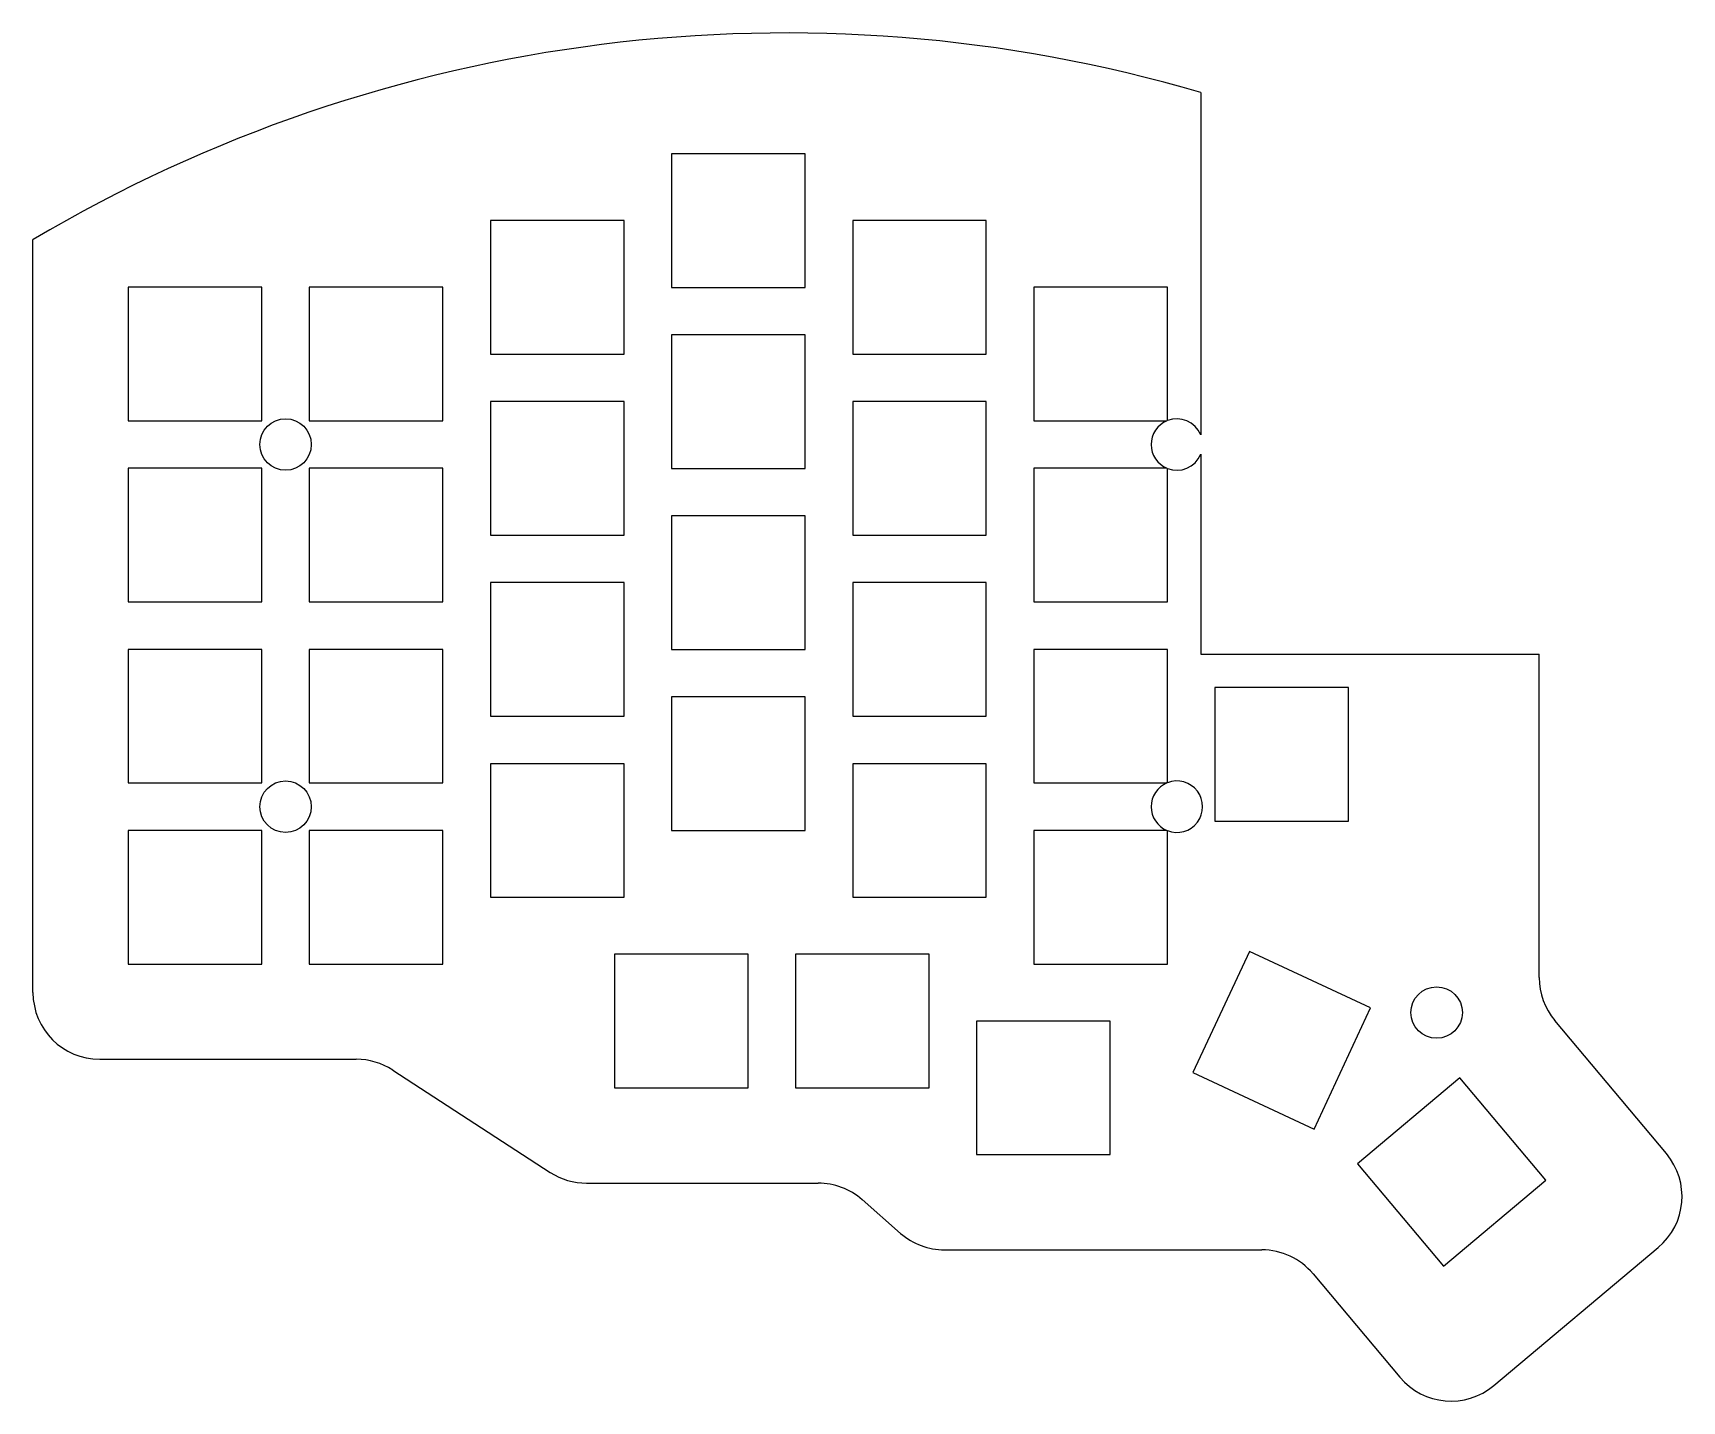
# Model space of a CAD drawing. Header units: millimetres. Extents: x -17 to 156, y -53 to 91.
import ezdxf

# ---------------------------------------------------------------- set-up
doc = ezdxf.new("R2010")
doc.units = ezdxf.units.MM

msp = doc.modelspace()

# ---------------------------------------------------------------- linework, layer by layer
for p, q in [((105.5, 84.44), (105.5, 48.52)), ((64.01, 78.01), (49.99, 78.01)), ((49.99, 78.01), (49.99, 63.99)), ((64.01, 63.99), (64.01, 78.01)), ((45.01, 71.01), (30.99, 71.01)), ((30.99, 71.01), (30.99, 56.99)), ((45.01, 56.99), (45.01, 71.01)), ((83.01, 71.01), (68.99, 71.01)), ((68.99, 71.01), (68.99, 56.99)), ((83.01, 56.99), (83.01, 71.01)), ((-16.97, 69), (-17, 69)), ((-17, -10), (-17, 69)), ((7.01, 64.01), (-7.01, 64.01)), ((-7.01, 64.01), (-7.01, 49.99)), ((7.01, 49.99), (7.01, 64.01)), ((26.01, 64.01), (11.99, 64.01)), ((11.99, 64.01), (11.99, 49.99)), ((26.01, 49.99), (26.01, 64.01)), ((102.01, 64.01), (87.99, 64.01)), ((87.99, 64.01), (87.99, 49.99)), ((102.01, 50.01), (102.01, 64.01)), ((49.99, 63.99), (64.01, 63.99)), ((64.01, 59.01), (49.99, 59.01)), ((49.99, 59.01), (49.99, 44.99)), ((64.01, 44.99), (64.01, 59.01)), ((30.99, 56.99), (45.01, 56.99)), ((68.99, 56.99), (83.01, 56.99)), ((45.01, 52.01), (30.99, 52.01)), ((30.99, 52.01), (30.99, 37.99)), ((45.01, 37.99), (45.01, 52.01)), ((83.01, 52.01), (68.99, 52.01)), ((68.99, 52.01), (68.99, 37.99)), ((83.01, 37.99), (83.01, 52.01)), ((-7.01, 49.99), (7.01, 49.99)), ((11.99, 49.99), (26.01, 49.99)), ((87.99, 49.99), (101.96, 49.99)), ((7.01, 45.01), (-7.01, 45.01)), ((-7.01, 45.01), (-7.01, 30.99)), ((7.01, 30.99), (7.01, 45.01)), ((26.01, 45.01), (11.99, 45.01)), ((11.99, 45.01), (11.99, 30.99)), ((26.01, 30.99), (26.01, 45.01)), ((49.99, 44.99), (64.01, 44.99)), ((101.96, 45.01), (87.99, 45.01)), ((87.99, 45.01), (87.99, 30.99)), ((102.01, 30.99), (102.01, 44.99)), ((105.5, 46.48), (105.5, 25.5)), ((64.01, 40.01), (49.99, 40.01)), ((49.99, 40.01), (49.99, 25.99)), ((64.01, 25.99), (64.01, 40.01)), ((30.99, 37.99), (45.01, 37.99)), ((68.99, 37.99), (83.01, 37.99)), ((45.01, 33.01), (30.99, 33.01)), ((30.99, 33.01), (30.99, 18.99)), ((45.01, 18.99), (45.01, 33.01)), ((83.01, 33.01), (68.99, 33.01)), ((68.99, 33.01), (68.99, 18.99)), ((83.01, 18.99), (83.01, 33.01)), ((-7.01, 30.99), (7.01, 30.99)), ((11.99, 30.99), (26.01, 30.99)), ((87.99, 30.99), (102.01, 30.99)), ((7.01, 26.01), (-7.01, 26.01)), ((-7.01, 26.01), (-7.01, 11.99)), ((7.01, 11.99), (7.01, 26.01)), ((26.01, 26.01), (11.99, 26.01)), ((11.99, 26.01), (11.99, 11.99)), ((26.01, 11.99), (26.01, 26.01)), ((49.99, 25.99), (64.01, 25.99)), ((102.01, 26.01), (87.99, 26.01)), ((87.99, 26.01), (87.99, 11.99)), ((102.01, 12.01), (102.01, 26.01)), ((105.5, 25.5), (141, 25.5)), ((141, -8.43), (141, 25.5)), ((64.01, 21.01), (49.99, 21.01)), ((49.99, 21.01), (49.99, 6.99)), ((64.01, 6.99), (64.01, 21.01)), ((121.01, 22.01), (106.99, 22.01)), ((106.99, 22.01), (106.99, 7.99)), ((121.01, 7.99), (121.01, 22.01)), ((30.99, 18.99), (45.01, 18.99)), ((68.99, 18.99), (83.01, 18.99)), ((45.01, 14.01), (30.99, 14.01)), ((30.99, 14.01), (30.99, -0.01)), ((45.01, -0.01), (45.01, 14.01)), ((83.01, 14.01), (68.99, 14.01)), ((68.99, 14.01), (68.99, -0.01)), ((83.01, -0.01), (83.01, 14.01)), ((-7.01, 11.99), (7.01, 11.99)), ((11.99, 11.99), (26.01, 11.99)), ((87.99, 11.99), (101.96, 11.99)), ((7.01, 7.01), (-7.01, 7.01)), ((-7.01, 7.01), (-7.01, -7.01)), ((7.01, -7.01), (7.01, 7.01)), ((26.01, 7.01), (11.99, 7.01)), ((11.99, 7.01), (11.99, -7.01)), ((26.01, -7.01), (26.01, 7.01)), ((49.99, 6.99), (64.01, 6.99)), ((101.96, 7.01), (87.99, 7.01)), ((87.99, 7.01), (87.99, -7.01)), ((102.01, -7.01), (102.01, 6.99)), ((106.99, 7.99), (121.01, 7.99)), ((30.99, -0.01), (45.01, -0.01)), ((68.99, -0.01), (83.01, -0.01)), ((58.01, -5.99), (43.99, -5.99)), ((43.99, -5.99), (43.99, -20.01)), ((58.01, -20.01), (58.01, -5.99)), ((77.01, -5.99), (62.99, -5.99)), ((62.99, -5.99), (62.99, -20.01)), ((77.01, -20.01), (77.01, -5.99)), ((110.61, -5.68), (104.68, -18.39)), ((123.32, -11.61), (110.61, -5.68)), ((-7.01, -7.01), (7.01, -7.01)), ((11.99, -7.01), (26.01, -7.01)), ((87.99, -7.01), (102.01, -7.01)), ((117.39, -24.32), (123.32, -11.61)), ((96.01, -12.99), (81.99, -12.99)), ((81.99, -12.99), (81.99, -27.01)), ((96.01, -27.01), (96.01, -12.99)), ((154.35, -26.9), (142.64, -12.93)), ((-10, -17), (16.92, -17)), ((20.74, -18.13), (37.26, -28.87)), ((104.68, -18.39), (117.39, -24.32)), ((132.69, -18.95), (121.95, -27.97)), ((141.7, -29.69), (132.69, -18.95)), ((43.99, -20.01), (58.01, -20.01)), ((62.99, -20.01), (77.01, -20.01)), ((81.99, -27.01), (96.01, -27.01)), ((121.95, -27.97), (130.96, -38.71)), ((41.08, -30), (65.37, -30)), ((130.96, -38.71), (141.7, -29.69)), ((69.98, -31.73), (74.02, -35.27)), ((78.63, -37), (111.92, -37)), ((136.25, -51.22), (153.49, -36.76)), ((117.28, -39.5), (126.39, -50.36))]:
    msp.add_line(p, q)
for centre in [(9.5, 47.5), (9.5, 9.5), (130.25, -12.1)]:
    msp.add_circle(centre, 2.7)
for centre, radius, start, end in [((62, -64), 154.68, 73.6666, 120.7014), ((103, 47.5), 2.7, 382.1916, 471.5102), ((103, 47.5), 2.7, 472.7469, 607.2531), ((103, 47.5), 2.7, 248.4898, 337.8084), ((103, 9.5), 2.7, 248.4898, 471.5102), ((103, 9.5), 2.7, 472.7469, 607.2531), ((148, -8.43), 7, 180, 220), ((-10, -10), 7, 180, 270), ((16.92, -24), 7, 56.9761, 90), ((148.99, -31.4), 7, 310, 40), ((41.08, -23), 7, 236.9761, 270), ((65.37, -37), 7, 48.8141, 90), ((78.63, -30), 7, 228.8141, 270), ((111.92, -44), 7, 40, 90), ((131.76, -45.86), 7, 220, 310)]:
    msp.add_arc(centre, radius, start, end)

doc.saveas('drawing.dxf')
